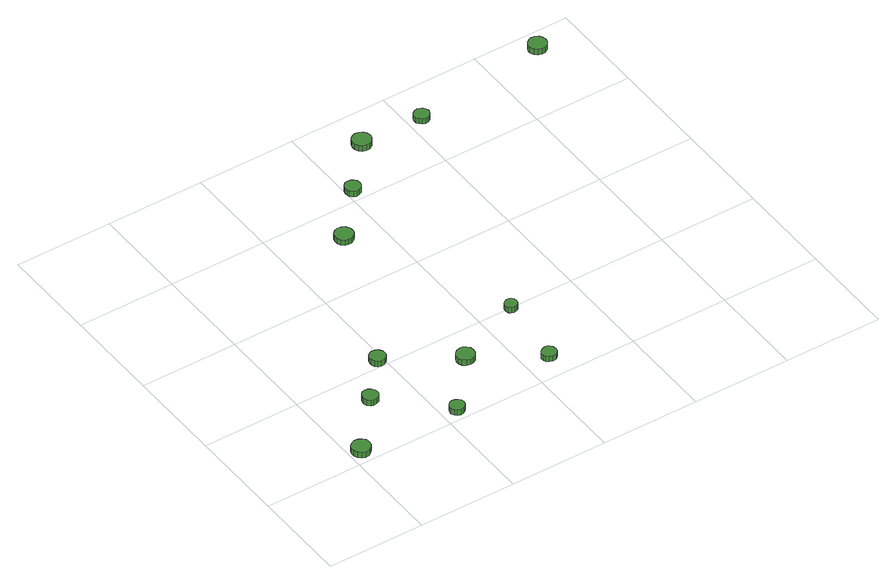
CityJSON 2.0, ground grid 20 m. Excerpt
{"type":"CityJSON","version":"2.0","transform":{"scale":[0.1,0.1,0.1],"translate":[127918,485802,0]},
"CityObjects":{
"tree1":{"type":"SolitaryVegetationObject","attributes":{"function":"something"},"geometry":[{"type":"MultiSurface","lod":"1","boundaries":[[[0,1,2,3,4,5,6,7,8,9,10,11,12,13,14]],[[15,16,17,18,19,20,21,22,23,24,25,26,27,28,29]],[[0,29,28,1]],[[1,28,27,2]],[[2,27,26,3]],[[3,26,25,4]],[[4,25,24,5]],[[5,24,23,6]],[[6,23,22,7]],[[7,22,21,8]],[[8,21,20,9]],[[9,20,19,10]],[[10,19,18,11]],[[11,18,17,12]],[[12,17,16,13]],[[13,16,15,14]],[[14,15,29,0]]]}]},
"tree2":{"type":"SolitaryVegetationObject","attributes":{"function":"something"},"geometry":[{"type":"MultiSurface","lod":"1","boundaries":[[[30,31,32,33,34,35,36,37,38,39,40,41,42,43,44]],[[45,46,47,48,49,50,51,52,53,54,55,56,57,58,59]],[[30,59,58,31]],[[31,58,57,32]],[[32,57,56,33]],[[33,56,55,34]],[[34,55,54,35]],[[35,54,53,36]],[[36,53,52,37]],[[37,52,51,38]],[[38,51,50,39]],[[39,50,49,40]],[[40,49,48,41]],[[41,48,47,42]],[[42,47,46,43]],[[43,46,45,44]],[[44,45,59,30]]]}]},
"tree3":{"type":"SolitaryVegetationObject","attributes":{"function":"something"},"geometry":[{"type":"MultiSurface","lod":"1","boundaries":[[[60,61,62,63,64,65,66,67,68,69,70,71,72,73,74]],[[75,76,77,78,79,80,81,82,83,84,85,86,87,88,89]],[[60,89,88,61]],[[61,88,87,62]],[[62,87,86,63]],[[63,86,85,64]],[[64,85,84,65]],[[65,84,83,66]],[[66,83,82,67]],[[67,82,81,68]],[[68,81,80,69]],[[69,80,79,70]],[[70,79,78,71]],[[71,78,77,72]],[[72,77,76,73]],[[73,76,75,74]],[[74,75,89,60]]]}]},
"tree4":{"type":"SolitaryVegetationObject","attributes":{"function":"something"},"geometry":[{"type":"MultiSurface","lod":"1","boundaries":[[[90,91,92,93,94,95,96,97,98,99,100,101,102,103,104]],[[105,106,107,108,109,110,111,112,113,114,115,116,117,118,119]],[[90,119,118,91]],[[91,118,117,92]],[[92,117,116,93]],[[93,116,115,94]],[[94,115,114,95]],[[95,114,113,96]],[[96,113,112,97]],[[97,112,111,98]],[[98,111,110,99]],[[99,110,109,100]],[[100,109,108,101]],[[101,108,107,102]],[[102,107,106,103]],[[103,106,105,104]],[[104,105,119,90]]]}]},
"tree5":{"type":"SolitaryVegetationObject","attributes":{"function":"something"},"geometry":[{"type":"MultiSurface","lod":"1","boundaries":[[[120,121,122,123,124,125,126,127,128,129,130,131,132,133,134]],[[135,136,137,138,139,140,141,142,143,144,145,146,147,148,149]],[[120,149,148,121]],[[121,148,147,122]],[[122,147,146,123]],[[123,146,145,124]],[[124,145,144,125]],[[125,144,143,126]],[[126,143,142,127]],[[127,142,141,128]],[[128,141,140,129]],[[129,140,139,130]],[[130,139,138,131]],[[131,138,137,132]],[[132,137,136,133]],[[133,136,135,134]],[[134,135,149,120]]]}]},
"tree6":{"type":"SolitaryVegetationObject","attributes":{"function":"something"},"geometry":[{"type":"MultiSurface","lod":"1","boundaries":[[[150,151,152,153,154,155,156,157,158,159,160,161,162,163,164]],[[165,166,167,168,169,170,171,172,173,174,175,176,177,178,179]],[[150,179,178,151]],[[151,178,177,152]],[[152,177,176,153]],[[153,176,175,154]],[[154,175,174,155]],[[155,174,173,156]],[[156,173,172,157]],[[157,172,171,158]],[[158,171,170,159]],[[159,170,169,160]],[[160,169,168,161]],[[161,168,167,162]],[[162,167,166,163]],[[163,166,165,164]],[[164,165,179,150]]]}]},
"tree7":{"type":"SolitaryVegetationObject","attributes":{"function":"something"},"geometry":[{"type":"MultiSurface","lod":"1","boundaries":[[[180,181,182,183,184,185,186,187,188,189,190,191,192,193,194]],[[195,196,197,198,199,200,201,202,203,204,205,206,207,208,209]],[[180,209,208,181]],[[181,208,207,182]],[[182,207,206,183]],[[183,206,205,184]],[[184,205,204,185]],[[185,204,203,186]],[[186,203,202,187]],[[187,202,201,188]],[[188,201,200,189]],[[189,200,199,190]],[[190,199,198,191]],[[191,198,197,192]],[[192,197,196,193]],[[193,196,195,194]],[[194,195,209,180]]]}]},
"tree8":{"type":"SolitaryVegetationObject","attributes":{"function":"something"},"geometry":[{"type":"MultiSurface","lod":"1","boundaries":[[[210,211,212,213,214,215,216,217,218,219,220,221,222,223,224]],[[225,226,227,228,229,230,231,232,233,234,235,236,237,238,239]],[[210,239,238,211]],[[211,238,237,212]],[[212,237,236,213]],[[213,236,235,214]],[[214,235,234,215]],[[215,234,233,216]],[[216,233,232,217]],[[217,232,231,218]],[[218,231,230,219]],[[219,230,229,220]],[[220,229,228,221]],[[221,228,227,222]],[[222,227,226,223]],[[223,226,225,224]],[[224,225,239,210]]]}]},
"tree9":{"type":"SolitaryVegetationObject","attributes":{"function":"something"},"geometry":[{"type":"MultiSurface","lod":"1","boundaries":[[[240,241,242,243,244,245,246,247,248,249,250,251,252,253,254]],[[255,256,257,258,259,260,261,262,263,264,265,266,267,268,269]],[[240,269,268,241]],[[241,268,267,242]],[[242,267,266,243]],[[243,266,265,244]],[[244,265,264,245]],[[245,264,263,246]],[[246,263,262,247]],[[247,262,261,248]],[[248,261,260,249]],[[249,260,259,250]],[[250,259,258,251]],[[251,258,257,252]],[[252,257,256,253]],[[253,256,255,254]],[[254,255,269,240]]]}]},
"tree10":{"type":"SolitaryVegetationObject","attributes":{"function":"something"},"geometry":[{"type":"MultiSurface","lod":"1","boundaries":[[[270,271,272,273,274,275,276,277,278,279,280,281,282,283,284]],[[285,286,287,288,289,290,291,292,293,294,295,296,297,298,299]],[[270,299,298,271]],[[271,298,297,272]],[[272,297,296,273]],[[273,296,295,274]],[[274,295,294,275]],[[275,294,293,276]],[[276,293,292,277]],[[277,292,291,278]],[[278,291,290,279]],[[279,290,289,280]],[[280,289,288,281]],[[281,288,287,282]],[[282,287,286,283]],[[283,286,285,284]],[[284,285,299,270]]]}]},
"tree11":{"type":"SolitaryVegetationObject","attributes":{"function":"something"},"geometry":[{"type":"MultiSurface","lod":"1","boundaries":[[[300,301,302,303,304,305,306,307,308,309,310,311,312,313,314]],[[315,316,317,318,319,320,321,322,323,324,325,326,327,328,329]],[[300,329,328,301]],[[301,328,327,302]],[[302,327,326,303]],[[303,326,325,304]],[[304,325,324,305]],[[305,324,323,306]],[[306,323,322,307]],[[307,322,321,308]],[[308,321,320,309]],[[309,320,319,310]],[[310,319,318,311]],[[311,318,317,312]],[[312,317,316,313]],[[313,316,315,314]],[[314,315,329,300]]]}]},
"tree12":{"type":"SolitaryVegetationObject","attributes":{"function":"something"},"geometry":[{"type":"MultiSurface","lod":"1","boundaries":[[[330,331,332,333,334,335,336,337,338,339,340,341,342,343,344]],[[345,346,347,348,349,350,351,352,353,354,355,356,357,358,359]],[[330,359,358,331]],[[331,358,357,332]],[[332,357,356,333]],[[333,356,355,334]],[[334,355,354,335]],[[335,354,353,336]],[[336,353,352,337]],[[337,352,351,338]],[[338,351,350,339]],[[339,350,349,340]],[[340,349,348,341]],[[341,348,347,342]],[[342,347,346,343]],[[343,346,345,344]],[[344,345,359,330]]]}]}
},
"vertices":[
[43,30,17],[42,38,17],[37,44,17],[30,48,17],[22,49,17],[15,46,17],[9,41,17],[6,34,17],[6,26,17],[9,19,17],[15,13,17],[22,11,17],[30,12,17],[37,16,17],[42,22,17],[42,22,4],[37,16,4],[30,12,4],[22,11,4],[15,13,4],[9,19,4],[6,26,4],[6,34,4],[9,41,4],[15,46,4],[22,49,4],[30,48,4],[37,44,4],[42,38,4],[43,30,4],
[132,135,18],[131,141,18],[127,147,18],[121,150,18],[114,151,18],[108,149,18],[103,144,18],[101,138,18],[101,132,18],[103,126,18],[108,121,18],[114,119,18],[121,120,18],[127,123,18],[131,129,18],[131,129,5],[127,123,5],[121,120,5],[114,119,5],[108,121,5],[103,126,5],[101,132,5],[101,138,5],[103,144,5],[108,149,5],[114,151,5],[121,150,5],[127,147,5],[131,141,5],[132,135,5],
[243,20,22],[242,26,22],[238,31,22],[232,34,22],[226,35,22],[220,33,22],[216,29,22],[213,23,22],[213,17,22],[216,11,22],[220,7,22],[226,5,22],[232,6,22],[238,9,22],[242,14,22],[242,14,9],[238,9,9],[232,6,9],[226,5,9],[220,7,9],[216,11,9],[213,17,9],[213,23,9],[216,29,9],[220,33,9],[226,35,9],[232,34,9],[238,31,9],[242,26,9],[243,20,9],
[204,217,17],[203,223,17],[199,229,17],[193,232,17],[186,233,17],[180,231,17],[175,226,17],[173,220,17],[173,214,17],[175,208,17],[180,203,17],[186,201,17],[193,202,17],[199,205,17],[203,210,17],[203,210,4],[199,205,4],[193,202,4],[186,201,4],[180,203,4],[175,208,4],[173,214,4],[173,220,4],[175,226,4],[180,231,4],[186,233,4],[193,232,4],[199,229,4],[203,223,4],[204,217,4],
[337,126,23],[336,134,23],[331,140,23],[325,144,23],[317,144,23],[310,142,23],[304,137,23],[301,130,23],[301,122,23],[304,115,23],[310,110,23],[317,108,23],[325,109,23],[331,112,23],[336,119,23],[336,119,10],[331,112,10],[325,109,10],[317,108,10],[310,110,10],[304,115,10],[301,122,10],[301,130,10],[304,137,10],[310,142,10],[317,144,10],[325,144,10],[331,140,10],[336,134,10],[337,126,10],
[463,47,21],[462,54,21],[458,59,21],[453,62,21],[447,62,21],[441,60,21],[436,56,21],[433,51,21],[433,44,21],[436,39,21],[441,35,21],[447,33,21],[453,33,21],[458,36,21],[462,41,21],[462,41,9],[458,36,9],[453,33,9],[447,33,9],[441,35,9],[436,39,9],[433,44,9],[433,51,9],[436,56,9],[441,60,9],[447,62,9],[453,62,9],[458,59,9],[462,54,9],[463,47,9],
[346,528,16],[345,535,16],[340,542,16],[333,546,16],[325,547,16],[318,544,16],[312,539,16],[309,532,16],[309,524,16],[312,517,16],[318,511,16],[325,509,16],[333,510,16],[340,514,16],[345,520,16],[345,520,4],[340,514,4],[333,510,4],[325,509,4],[318,511,4],[312,517,4],[309,524,4],[309,532,4],[312,539,4],[318,544,4],[325,547,4],[333,546,4],[340,542,4],[345,535,4],[346,528,4],
[480,198,19],[479,203,19],[476,207,19],[471,210,19],[466,210,19],[461,208,19],[457,205,19],[455,200,19],[455,195,19],[457,190,19],[461,187,19],[466,185,19],[471,186,19],[476,188,19],[479,192,19],[479,192,6],[476,188,6],[471,186,6],[466,185,6],[461,187,6],[457,190,6],[455,195,6],[455,200,6],[457,205,6],[461,208,6],[466,210,6],[471,210,6],[476,207,6],[479,203,6],[480,198,6],
[429,625,18],[428,632,18],[424,637,18],[418,640,18],[411,641,18],[405,639,18],[400,634,18],[398,628,18],[398,622,18],[400,616,18],[405,611,18],[411,609,18],[418,610,18],[424,613,18],[428,619,18],[428,619,5],[424,613,5],[418,610,5],[411,609,5],[405,611,5],[400,616,5],[398,622,5],[398,628,5],[400,634,5],[405,639,5],[411,641,5],[418,640,5],[424,637,5],[428,632,5],[429,625,5],
[519,723,17],[517,730,17],[512,737,17],[505,741,17],[497,742,17],[490,739,17],[484,734,17],[481,727,17],[481,719,17],[484,711,17],[490,706,17],[497,704,17],[505,704,17],[512,708,17],[517,715,17],[517,715,4],[512,708,4],[505,704,4],[497,704,4],[490,706,4],[484,711,4],[481,719,4],[481,727,4],[484,734,4],[490,739,4],[497,742,4],[505,741,4],[512,737,4],[517,730,4],[519,723,4],
[644,719,17],[642,725,17],[638,730,17],[633,733,17],[627,734,17],[621,732,17],[616,728,17],[613,722,17],[613,715,17],[616,710,17],[621,705,17],[627,703,17],[633,704,17],[638,707,17],[642,712,17],[642,712,5],[638,707,5],[633,704,5],[627,703,5],[621,705,5],[616,710,5],[613,715,5],[613,722,5],[616,728,5],[621,732,5],[627,734,5],[633,733,5],[638,730,5],[642,725,5],[644,719,5],
[929,760,17],[927,768,17],[923,774,17],[916,778,17],[909,779,17],[901,776,17],[896,771,17],[892,764,17],[892,757,17],[896,750,17],[901,745,17],[909,742,17],[916,743,17],[923,747,17],[927,753,17],[927,753,4],[923,747,4],[916,743,4],[909,742,4],[901,745,4],[896,750,4],[892,757,4],[892,764,4],[896,771,4],[901,776,4],[909,779,4],[916,778,4],[923,774,4],[927,768,4],[929,760,4]
]}
